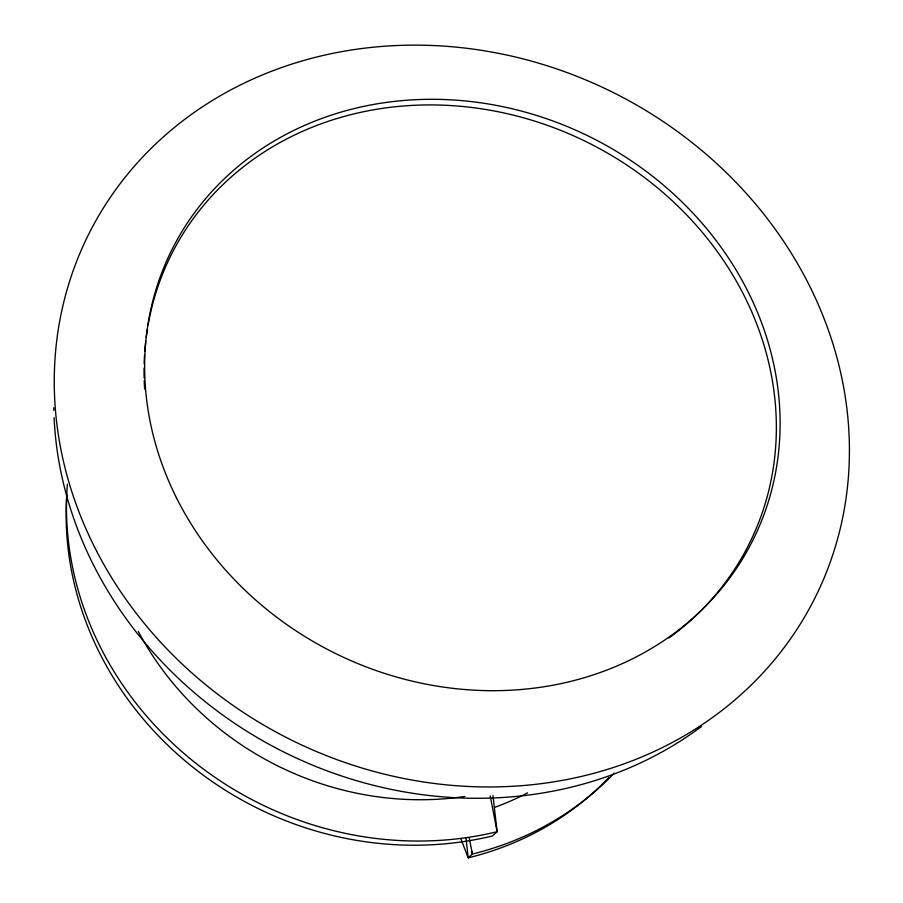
<?xml version="1.0" encoding="UTF-8"?>
<svg xmlns="http://www.w3.org/2000/svg" width="903" height="903" viewBox="0 0 903 903"><rect width="100%" height="100%" fill="white"/><g stroke="black" fill="none" stroke-linecap="round" stroke-linejoin="round"><path stroke-width="1.35" d="M460.756 838.481L468.183 857.85A314.458 291.093 26.6 0 0 608.915 777.506M490.205 795.904L497.135 831.731L492.474 835.964A331.029 303.792 26.6 0 1 66.822 494.449M469.221 837.837L472.359 854.046L468.183 857.85L466.061 838.481M492.936 795.408L497.135 831.731A334.212 306.207 26.6 0 1 67.375 484.234M472.055 851.258L472.359 854.046A317.337 293.317 26.6 0 0 614.254 773.092M701.529 726.43A396.902 355.014 26.6 0 1 291.297 755.676A396.902 355.014 26.6 0 1 54.09 417.626M53.83 410.515A396.902 355.014 26.6 0 1 53.774 407.671M150.214 314.255A323.093 286.782 26.6 0 1 618.307 159.571A323.093 286.782 26.6 0 1 668.954 637.981M144.638 389.159A323.093 286.782 26.6 0 1 144.209 380.705M144.13 377.883A323.093 286.782 26.6 0 1 144.074 368.006M144.153 363.774A323.093 286.782 26.6 0 1 144.525 355.342M144.807 351.143A323.093 286.782 26.6 0 1 145.722 341.39M146.218 337.248A323.093 286.782 26.6 0 1 147.403 329.031M148.092 324.956A323.093 286.782 26.6 0 1 149.921 315.576M464.921 796.469A299.175 273.677 26.6 0 1 138.328 631.479M527.566 792.857A283.982 262.13 26.6 0 1 494.584 807.384M96.576 551.056A406.113 361.539 26.6 0 0 784.052 647.722A406.113 361.539 26.6 0 0 474.899 49.36A406.113 361.539 26.6 0 0 96.576 551.056M176.446 497.767A324.775 287.944 26.6 0 0 725.335 583.733A324.775 287.944 26.6 0 0 485.351 103.495A324.775 287.944 26.6 0 0 176.446 497.767"/></g></svg>
